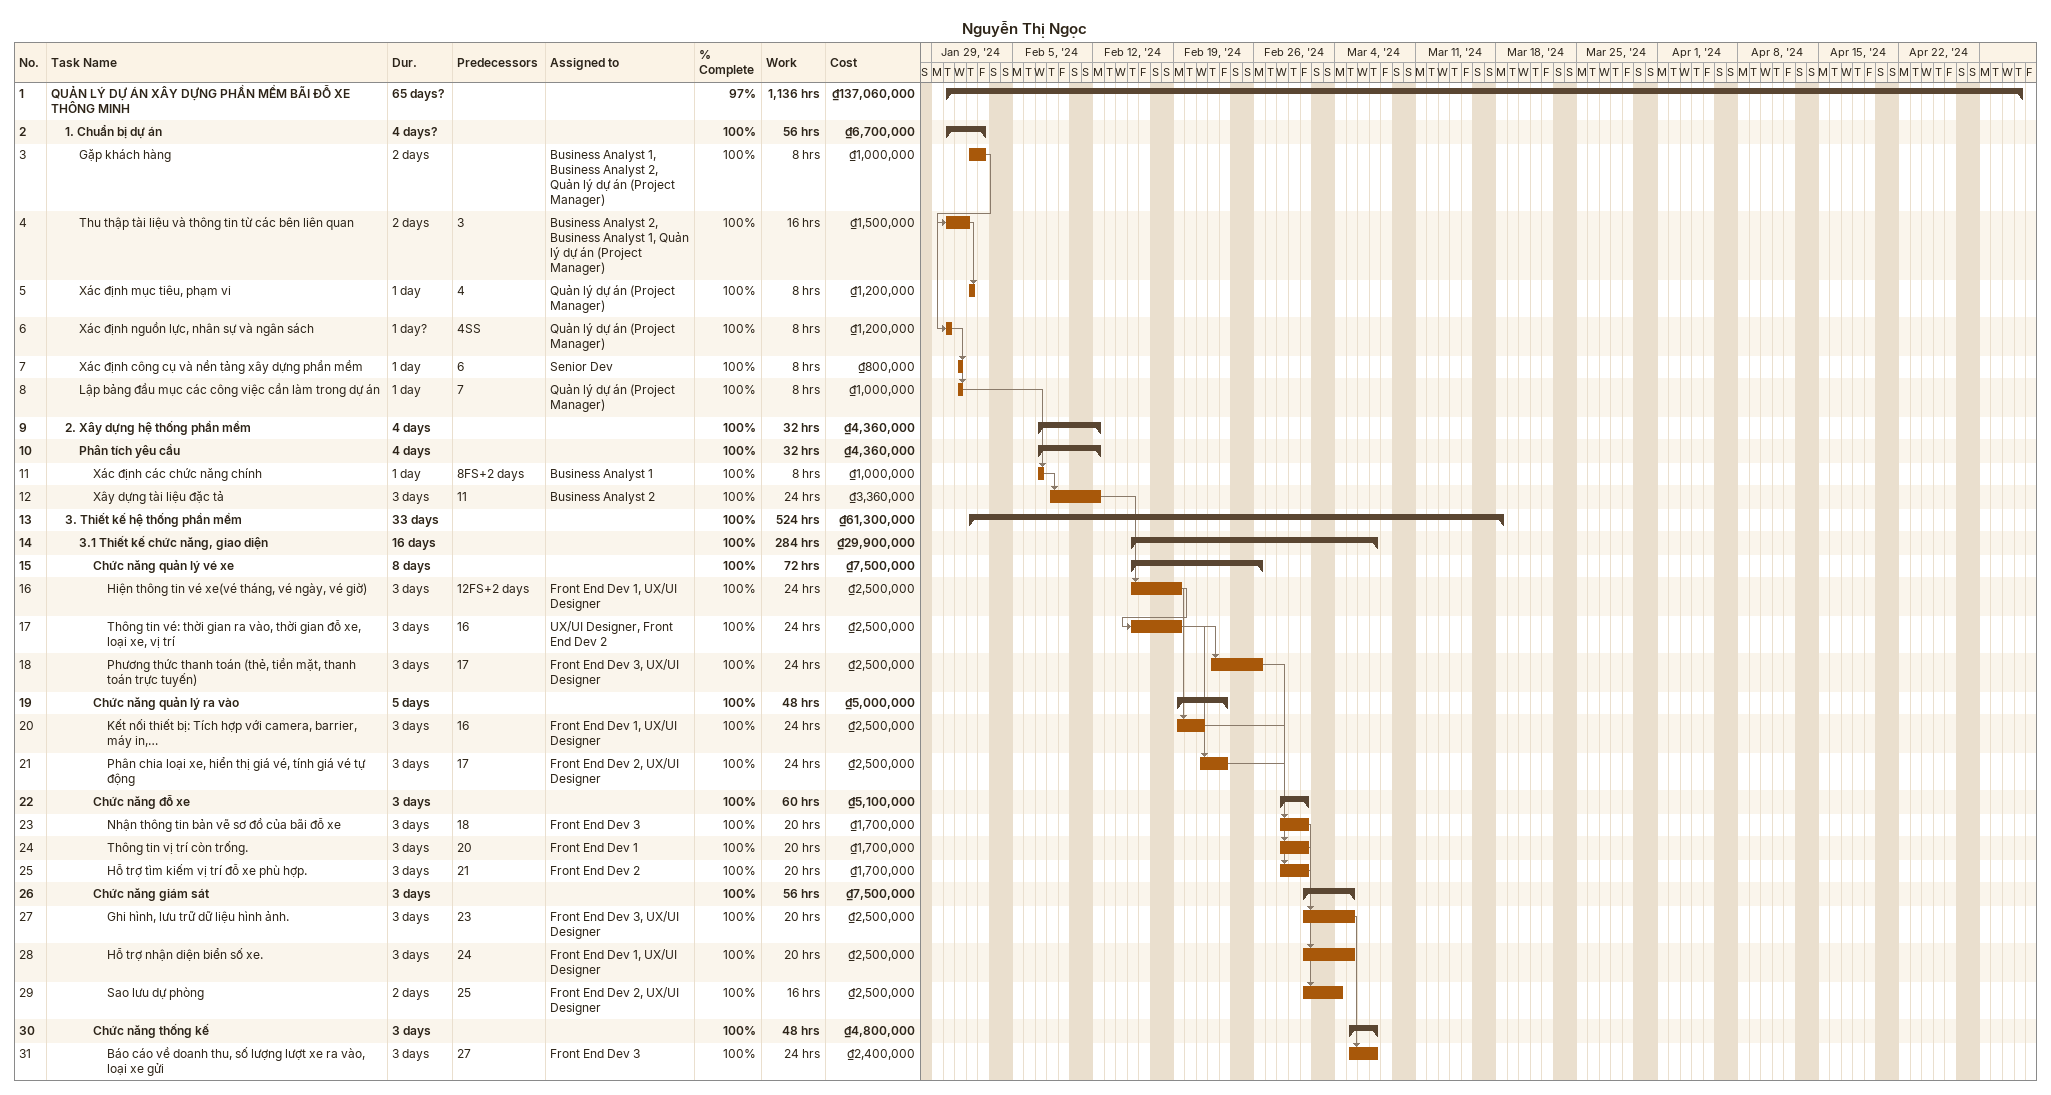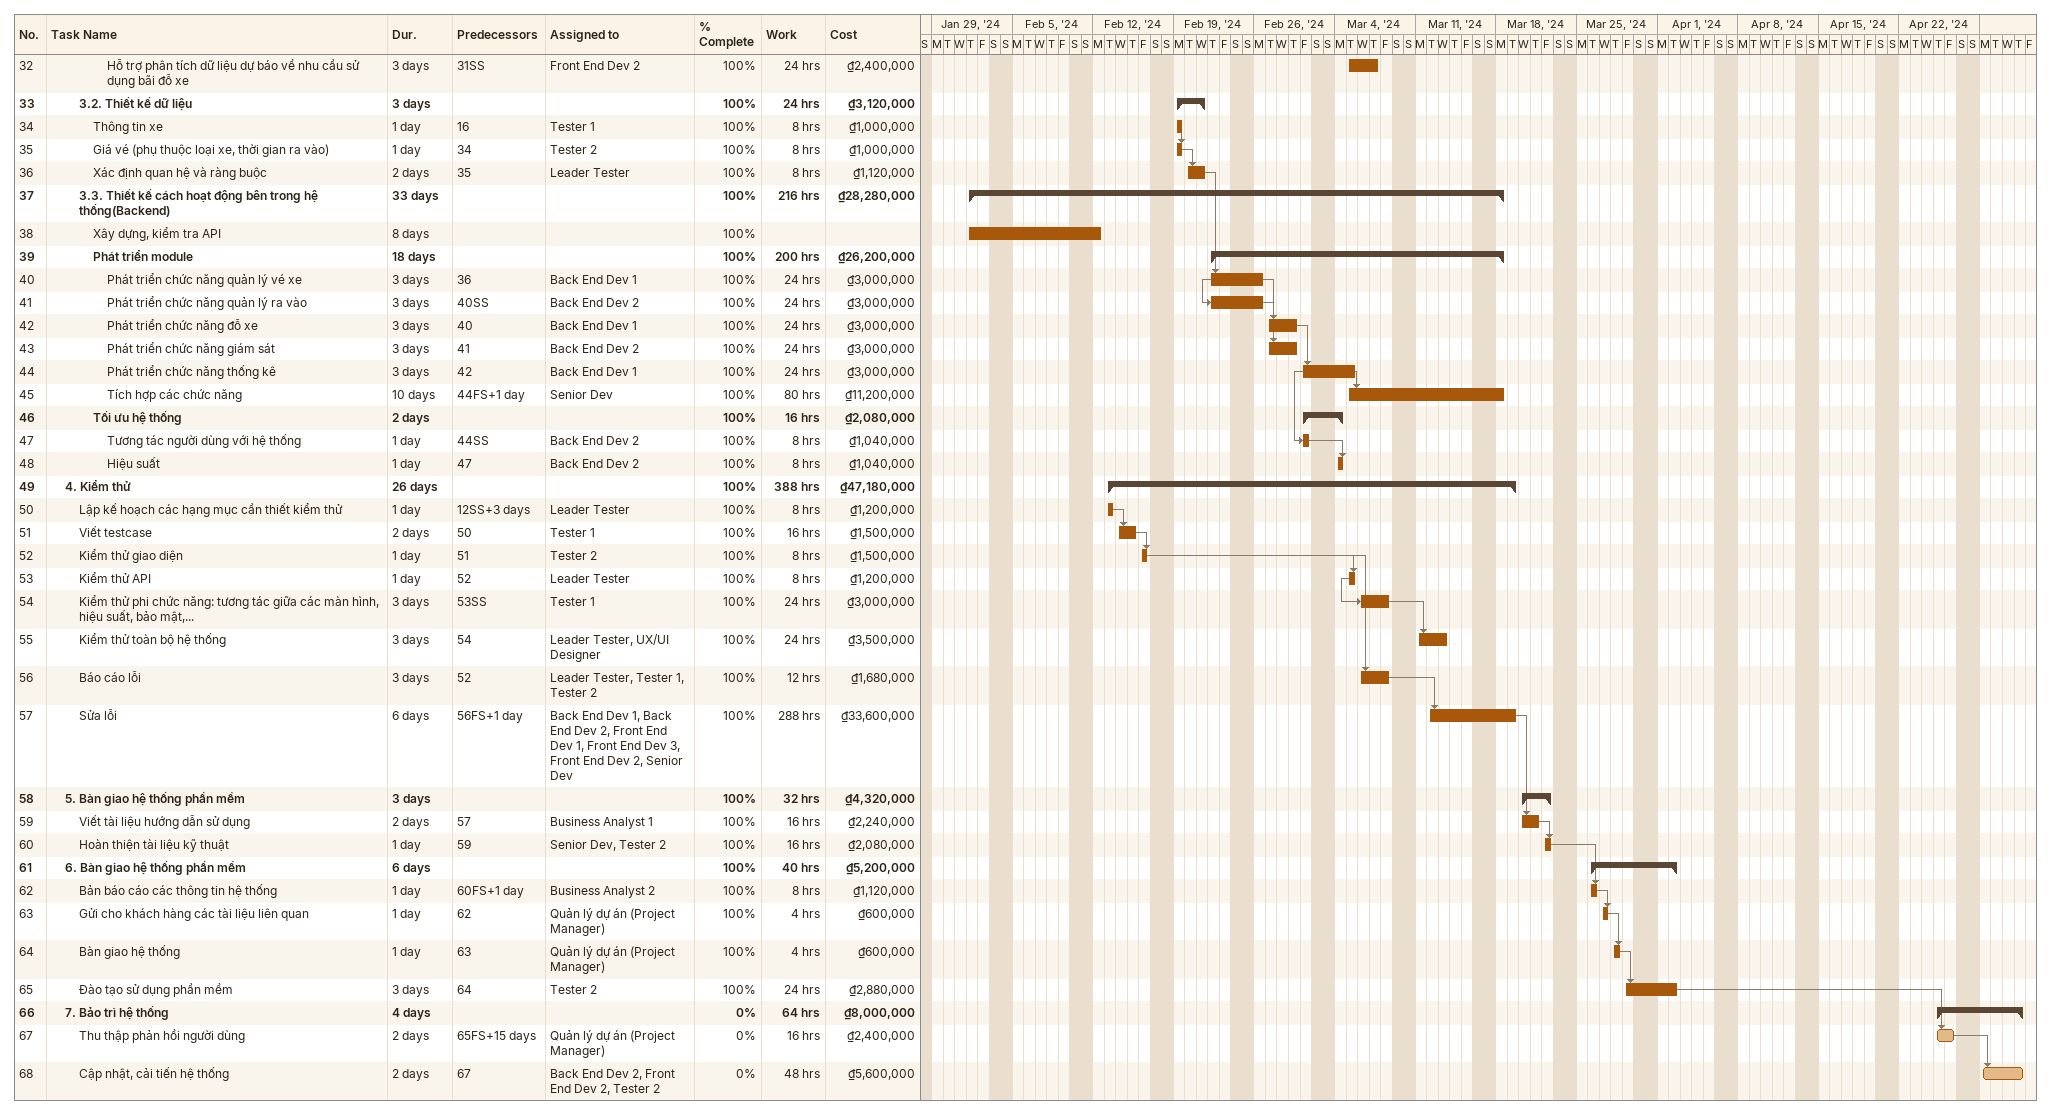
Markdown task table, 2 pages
Nguyễn Thị Ngọc

| ID | Level | Task | Duration | Start | Finish | Predecessors | Resources | % complete | Work (h) | Cost (₫) |
|---|---|---|---|---|---|---|---|---|---|---|
| 1 | 1 | **QUẢN LÝ DỰ ÁN XÂY DỰNG PHẦN MỀM BÃI ĐỖ XE THÔNG MINH** | 65d? | 2024-01-30 | 2024-05-02 |  |  | 97 | 1136 | 137060000 |
| 2 | 2 | **1. Chuẩn bị dự án** | 4d? | 2024-01-30 | 2024-02-02 |  |  | 100 | 56 | 6700000 |
| 3 | 3 | Gặp khách hàng | 2d | 2024-02-01 | 2024-02-02 |  | Business Analyst 1, Business Analyst 2, Quản lý dự án (Project Manager) | 100 | 8 | 1000000 |
| 4 | 3 | Thu thập tài liệu và thông tin từ các bên liên quan | 2d | 2024-01-30 | 2024-02-01 | 3 | Business Analyst 2, Business Analyst 1, Quản lý dự án (Project Manager) | 100 | 16 | 1500000 |
| 5 | 3 | Xác định mục tiêu, phạm vi | 1d | 2024-02-01 | 2024-02-01 | 4 | Quản lý dự án (Project Manager) | 100 | 8 | 1200000 |
| 6 | 3 | Xác định nguồn lực, nhân sự và ngân sách | 1d? | 2024-01-30 | 2024-01-30 | 4SS | Quản lý dự án (Project Manager) | 100 | 8 | 1200000 |
| 7 | 3 | Xác định công cụ và nền tảng xây dựng phần mềm | 1d | 2024-01-31 | 2024-01-31 | 6 | Senior Dev | 100 | 8 | 800000 |
| 8 | 3 | Lập bảng đầu mục các công việc cần làm trong dự án | 1d | 2024-01-31 | 2024-01-31 | 7 | Quản lý dự án (Project Manager) | 100 | 8 | 1000000 |
| 9 | 2 | **2. Xây dựng hệ thống phần mềm** | 4d | 2024-02-07 | 2024-02-12 |  |  | 100 | 32 | 4360000 |
| 10 | 3 | **Phân tích yêu cầu** | 4d | 2024-02-07 | 2024-02-12 |  |  | 100 | 32 | 4360000 |
| 11 | 4 | Xác định các chức năng chính | 1d | 2024-02-07 | 2024-02-07 | 8FS+2d | Business Analyst 1 | 100 | 8 | 1000000 |
| 12 | 4 | Xây dựng tài liệu đặc tả | 3d | 2024-02-08 | 2024-02-12 | 11 | Business Analyst 2 | 100 | 24 | 3360000 |
| 13 | 2 | **3. Thiết kế hệ thống phần mềm** | 33d | 2024-02-01 | 2024-03-18 |  |  | 100 | 524 | 61300000 |
| 14 | 3 | **3.1 Thiết kế chức năng, giao diện** | 16d | 2024-02-15 | 2024-03-07 |  |  | 100 | 284 | 29900000 |
| 15 | 4 | **Chức năng quản lý vé xe** | 8d | 2024-02-15 | 2024-02-26 |  |  | 100 | 72 | 7500000 |
| 16 | 5 | Hiện thông tin vé xe(vé tháng, vé ngày, vé giờ) | 3d | 2024-02-15 | 2024-02-19 | 12FS+2d | Front End Dev 1, UX/UI Designer | 100 | 24 | 2500000 |
| 17 | 5 | Thông tin vé: thời gian ra vào, thời gian đỗ xe, loại xe, vị trí | 3d | 2024-02-15 | 2024-02-19 | 16 | UX/UI Designer, Front End Dev 2 | 100 | 24 | 2500000 |
| 18 | 5 | Phương thức thanh toán (thẻ, tiền mặt, thanh toán trực tuyến) | 3d | 2024-02-22 | 2024-02-26 | 17 | Front End Dev 3, UX/UI Designer | 100 | 24 | 2500000 |
| 19 | 4 | **Chức năng quản lý ra vào** | 5d | 2024-02-19 | 2024-02-23 |  |  | 100 | 48 | 5000000 |
| 20 | 5 | Kết nối thiết bị: Tích hợp với camera, barrier, máy in,… | 3d | 2024-02-19 | 2024-02-21 | 16 | Front End Dev 1, UX/UI Designer | 100 | 24 | 2500000 |
| 21 | 5 | Phân chia loại xe, hiển thị giá vé, tính giá vé tự động | 3d | 2024-02-21 | 2024-02-23 | 17 | Front End Dev 2, UX/UI Designer | 100 | 24 | 2500000 |
| 22 | 4 | **Chức năng đỗ xe** | 3d | 2024-02-28 | 2024-03-01 |  |  | 100 | 60 | 5100000 |
| 23 | 5 | Nhận thông tin bản vẽ sơ đồ của bãi đỗ xe | 3d | 2024-02-28 | 2024-03-01 | 18 | Front End Dev 3 | 100 | 20 | 1700000 |
| 24 | 5 | Thông tin vị trí còn trống. | 3d | 2024-02-28 | 2024-03-01 | 20 | Front End Dev 1 | 100 | 20 | 1700000 |
| 25 | 5 | Hỗ trợ tìm kiếm vị trí đỗ xe phù hợp. | 3d | 2024-02-28 | 2024-03-01 | 21 | Front End Dev 2 | 100 | 20 | 1700000 |
| 26 | 4 | **Chức năng giám sát** | 3d | 2024-03-01 | 2024-03-05 |  |  | 100 | 56 | 7500000 |
| 27 | 5 | Ghi hình, lưu trữ dữ liệu hình ảnh. | 3d | 2024-03-01 | 2024-03-05 | 23 | Front End Dev 3, UX/UI Designer | 100 | 20 | 2500000 |
| 28 | 5 | Hỗ trợ nhận diện biển số xe. | 3d | 2024-03-01 | 2024-03-05 | 24 | Front End Dev 1, UX/UI Designer | 100 | 20 | 2500000 |
| 29 | 5 | Sao lưu dự phòng | 2d | 2024-03-01 | 2024-03-04 | 25 | Front End Dev 2, UX/UI Designer | 100 | 16 | 2500000 |
| 30 | 4 | **Chức năng thống kế** | 3d | 2024-03-05 | 2024-03-07 |  |  | 100 | 48 | 4800000 |
| 31 | 5 | Báo cáo về doanh thu, số lượng lượt xe ra vào, loại xe gửi | 3d | 2024-03-05 | 2024-03-07 | 27 | Front End Dev 3 | 100 | 24 | 2400000 |
| 32 | 5 | Hỗ trợ phân tích dữ liệu dự báo về nhu cầu sử dụng bãi đỗ xe | 3d | 2024-03-05 | 2024-03-07 | 31SS | Front End Dev 2 | 100 | 24 | 2400000 |
| 33 | 3 | **3.2. Thiết kế dữ liệu** | 3d | 2024-02-19 | 2024-02-21 |  |  | 100 | 24 | 3120000 |
| 34 | 4 | Thông tin xe | 1d | 2024-02-19 | 2024-02-19 | 16 | Tester 1 | 100 | 8 | 1000000 |
| 35 | 4 | Giá vé (phụ thuộc loại xe, thời gian ra vào) | 1d | 2024-02-19 | 2024-02-19 | 34 | Tester 2 | 100 | 8 | 1000000 |
| 36 | 4 | Xác định quan hệ và ràng buộc | 2d | 2024-02-20 | 2024-02-21 | 35 | Leader Tester | 100 | 8 | 1120000 |
| 37 | 3 | **3.3. Thiết kế cách hoạt động bên trong hệ thống(Backend)** | 33d | 2024-02-01 | 2024-03-18 |  |  | 100 | 216 | 28280000 |
| 38 | 4 | Xây dựng, kiểm tra API | 8d | 2024-02-01 | 2024-02-12 |  |  | 100 |  |  |
| 39 | 4 | **Phát triển module** | 18d | 2024-02-22 | 2024-03-18 |  |  | 100 | 200 | 26200000 |
| 40 | 5 | Phát triển chức năng quản lý vé xe | 3d | 2024-02-22 | 2024-02-26 | 36 | Back End Dev 1 | 100 | 24 | 3000000 |
| 41 | 5 | Phát triển chức năng quản lý ra vào | 3d | 2024-02-22 | 2024-02-26 | 40SS | Back End Dev 2 | 100 | 24 | 3000000 |
| 42 | 5 | Phát triển chức năng đỗ xe | 3d | 2024-02-27 | 2024-02-29 | 40 | Back End Dev 1 | 100 | 24 | 3000000 |
| 43 | 5 | Phát triển chức năng giám sát | 3d | 2024-02-27 | 2024-02-29 | 41 | Back End Dev 2 | 100 | 24 | 3000000 |
| 44 | 5 | Phát triển chức năng thống kê | 3d | 2024-03-01 | 2024-03-05 | 42 | Back End Dev 1 | 100 | 24 | 3000000 |
| 45 | 5 | Tích hợp các chức năng | 10d | 2024-03-05 | 2024-03-18 | 44FS+1d | Senior Dev | 100 | 80 | 11200000 |
| 46 | 4 | **Tối ưu hệ thống** | 2d | 2024-03-01 | 2024-03-04 |  |  | 100 | 16 | 2080000 |
| 47 | 5 | Tương tác người dùng với hệ thống | 1d | 2024-03-01 | 2024-03-01 | 44SS | Back End Dev 2 | 100 | 8 | 1040000 |
| 48 | 5 | Hiệu suất | 1d | 2024-03-04 | 2024-03-04 | 47 | Back End Dev 2 | 100 | 8 | 1040000 |
| 49 | 2 | **4. Kiểm thử** | 26d | 2024-02-13 | 2024-03-19 |  |  | 100 | 388 | 47180000 |
| 50 | 3 | Lập kế hoạch các hạng mục cần thiết kiểm thử | 1d | 2024-02-13 | 2024-02-13 | 12SS+3d | Leader Tester | 100 | 8 | 1200000 |
| 51 | 3 | Viết testcase | 2d | 2024-02-14 | 2024-02-15 | 50 | Tester 1 | 100 | 16 | 1500000 |
| 52 | 3 | Kiểm thử giao diện | 1d | 2024-02-16 | 2024-02-16 | 51 | Tester 2 | 100 | 8 | 1500000 |
| 53 | 3 | Kiểm thử API | 1d | 2024-03-05 | 2024-03-05 | 52 | Leader Tester | 100 | 8 | 1200000 |
| 54 | 3 | Kiểm thử phi chức năng: tương tác giữa các màn hình, hiệu suất, bảo mật,... | 3d | 2024-03-06 | 2024-03-08 | 53SS | Tester 1 | 100 | 24 | 3000000 |
| 55 | 3 | Kiểm thử toàn bộ hệ thống | 3d | 2024-03-11 | 2024-03-13 | 54 | Leader Tester, UX/UI Designer | 100 | 24 | 3500000 |
| 56 | 3 | Báo cáo lỗi | 3d | 2024-03-06 | 2024-03-08 | 52 | Leader Tester, Tester 1, Tester 2 | 100 | 12 | 1680000 |
| 57 | 3 | Sửa lỗi | 6d | 2024-03-12 | 2024-03-19 | 56FS+1d | Back End Dev 1, Back End Dev 2, Front End Dev 1, Front End Dev 3, Front End Dev 2, Senior Dev | 100 | 288 | 33600000 |
| 58 | 2 | **5. Bàn giao hệ thống phần mềm** | 3d | 2024-03-20 | 2024-03-22 |  |  | 100 | 32 | 4320000 |
| 59 | 3 | Viết tài liệu hướng dẫn sử dụng | 2d | 2024-03-20 | 2024-03-21 | 57 | Business Analyst 1 | 100 | 16 | 2240000 |
| 60 | 3 | Hoàn thiện tài liệu kỹ thuật | 1d | 2024-03-22 | 2024-03-22 | 59 | Senior Dev, Tester 2 | 100 | 16 | 2080000 |
| 61 | 2 | **6. Bàn giao hệ thống phần mềm** | 6d | 2024-03-26 | 2024-04-02 |  |  | 100 | 40 | 5200000 |
| 62 | 3 | Bản báo cáo các thông tin hệ thống | 1d | 2024-03-26 | 2024-03-26 | 60FS+1d | Business Analyst 2 | 100 | 8 | 1120000 |
| 63 | 3 | Gửi cho khách hàng các tài liệu liên quan | 1d | 2024-03-27 | 2024-03-27 | 62 | Quản lý dự án (Project Manager) | 100 | 4 | 600000 |
| 64 | 3 | Bàn giao hệ thống | 1d | 2024-03-28 | 2024-03-28 | 63 | Quản lý dự án (Project Manager) | 100 | 4 | 600000 |
| 65 | 3 | Đào tạo sử dụng phần mềm | 3d | 2024-03-29 | 2024-04-02 | 64 | Tester 2 | 100 | 24 | 2880000 |
| 66 | 2 | **7. Bảo trì hệ thống** | 4d | 2024-04-25 | 2024-05-02 |  |  | 0 | 64 | 8000000 |
| 67 | 3 | Thu thập phản hồi người dùng | 2d | 2024-04-25 | 2024-04-26 | 65FS+15d | Quản lý dự án (Project Manager) | 0 | 16 | 2400000 |
| 68 | 3 | Cập nhật, cải tiến hệ thống | 2d | 2024-04-29 | 2024-05-02 | 67 | Back End Dev 2, Front End Dev 2, Tester 2 | 0 | 48 | 5600000 |
